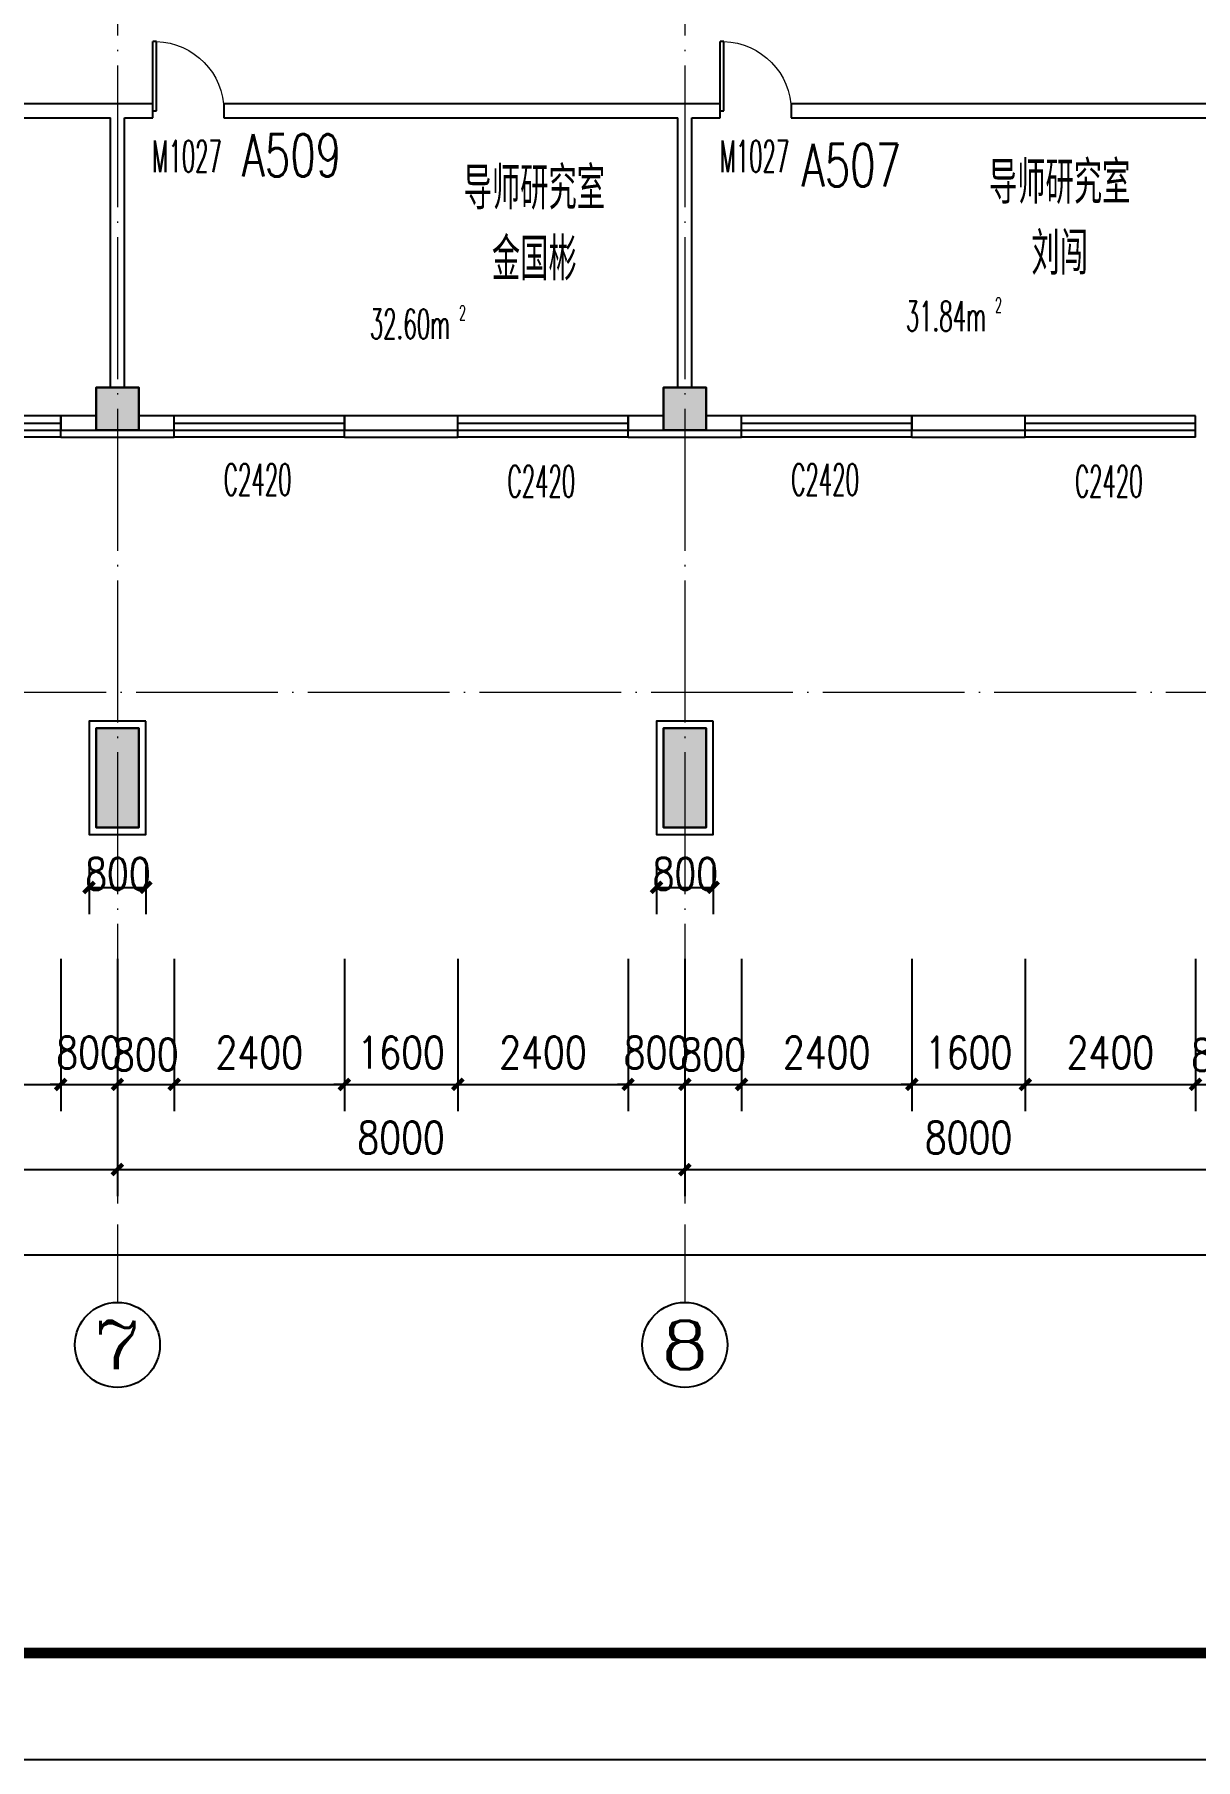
# Model space of a CAD drawing. Extents: x 1417642 to 3570900, y 124798 to 1191112.
# Drawn here: x 1484234 to 1500603, y 124798 to 149108 of the extents above; entities that cross this region are included whole.
import ezdxf
from ezdxf.enums import TextEntityAlignment as Align

# ---------------------------------------------------------------- set-up
doc = ezdxf.new("R2010")
doc.units = 0
doc.header["$LTSCALE"] = 1000
doc.header["$MEASUREMENT"] = 0
doc.linetypes.add('DOTE', pattern=[2.42, 2, -0.2, 0.02, -0.2])
doc.layers.get('0').update_dxf_attribs({"linetype": 'CONTINUOUS'})
doc.layers.get('Defpoints').update_dxf_attribs({"linetype": 'CONTINUOUS'})
for name, color, linetype in [('AXIS', 3, 'CONTINUOUS'), ('AXIS_TEXT', 7, 'CONTINUOUS'), ('colu', 2, 'CONTINUOUS'), ('COLUMN', 9, 'CONTINUOUS'), ('DOTE', 1, 'DOTE'), ('PUB_DIM', 3, 'CONTINUOUS'), ('PUB_HATCH', 8, 'CONTINUOUS'), ('PUB_TEXT', 40, 'CONTINUOUS'), ('PUB_TITLE', 4, 'CONTINUOUS'), ('SPACE', 7, 'CONTINUOUS'), ('SURFACE', 6, 'CONTINUOUS'), ('tiaozheng', 20, 'CONTINUOUS'), ('WALL', 4, 'CONTINUOUS'), ('WINDOW', 2, 'CONTINUOUS'), ('WINDOW_TEXT', 7, 'CONTINUOUS'), ('填充', 252, 'CONTINUOUS'), ('柱填充 @ 1', 8, 'CONTINUOUS'), ('立面造型', 40, 'CONTINUOUS')]:
    doc.layers.add(name, color=color, linetype=linetype)
doc.styles.add('_TCH_AXIS', font='COMPLEX', dxfattribs={"bigfont": 'GBCBIG'})
doc.styles.add('_TCH_SPACE', font='ROMANS', dxfattribs={"width": 0.7, "height": 5, "bigfont": 'Z'})
doc.styles.add('_TCH_WINDOW', font='ROMANS.shx', dxfattribs={"width": 0.7, "height": 400, "bigfont": 'Z.shx'})
doc.styles.add('DIM_FONT', font='SIMPLEX.shx', dxfattribs={"width": 0.8})
doc.styles.add('Z', font='ROMANS', dxfattribs={"width": 0.7, "bigfont": 'Z'})
doc.dimstyles.new('DIMN150', dxfattribs={"dimscale": 1.5, "dimtxt": 300, "dimasz": 100, "dimexe": 250, "dimexo": 300, "dimgap": 150, "dimtad": 1, "dimdec": 0, "dimzin": 0, "dimdsep": 46, "dimtxsty": 'DIM_FONT', "dimblk": 'ARCHTICK', "dimcen": 0.09, "dimdle": 1.5, "dimclrt": 7, "dimazin": 2, "dimtfac": 1, "dimtdec": 0, "dimtix": 1, "dimtmove": 2, "dimatfit": 3, "dimldrblk": 'ARCHTICK', "dimfxl": 1, "dimtolj": 1, "dimtzin": 0, "dimarcsym": 0})

# ---------------------------------------------------------------- blocks, each defined once
blk = doc.blocks.new('5873')
at = {"layer": '柱填充 @ 1', "ltscale": 1000}
for points in [[(1549228, 698485), (1549828, 698485), (1549828, 697885), (1549228, 697885)], [(1557228, 698485), (1557828, 698485), (1557828, 697885), (1557228, 697885)], [(1549228, 693685), (1549828, 693685), (1549828, 692285), (1549228, 692285)], [(1557228, 693685), (1557828, 693685), (1557828, 692285), (1557228, 692285)]]:
    blk.add_hatch(color=256, dxfattribs=at).paths.add_polyline_path(points)
at = {"layer": 'colu', "ltscale": 1000}
for points in [[(1549228, 698485), (1549828, 698485), (1549828, 697885), (1549228, 697885)], [(1557228, 698485), (1557828, 698485), (1557828, 697885), (1557228, 697885)], [(1549228, 693685), (1549828, 693685), (1549828, 692285), (1549228, 692285)], [(1557228, 693685), (1557828, 693685), (1557828, 692285), (1557228, 692285)]]:
    blk.add_lwpolyline(points, close=True, dxfattribs=at)
blk = doc.blocks.new('_ArchTick')
at = {"color": 0, "linetype": 'ByBlock', "const_width": 0.4}
blk.add_lwpolyline([(-0.5, -0.5), (0.5, 0.5)], dxfattribs=at)
blk = doc.blocks.new('*D222')
at = {"layer": 'Defpoints', "color": 0}
for p in [(1485003, 137833), (1485803, 137833), (1485803, 137088)]:
    blk.add_point(p, dxfattribs=at)
at = {"layer": 'PUB_DIM', "color": 0, "lineweight": -2}
for p, q in [((1485003, 137383), (1485003, 136713)), ((1485803, 137383), (1485803, 136713)), ((1485001, 137088), (1485805, 137088))]:
    blk.add_line(p, q, dxfattribs=at)
at = {"layer": 'PUB_DIM', "color": 0, "lineweight": -2, "xscale": 150, "yscale": 150, "zscale": 150, "rotation": 180}
blk.add_blockref('_ArchTick', (1485003, 137088), dxfattribs=at)
at = {"layer": 'PUB_DIM', "color": 0, "lineweight": -2, "xscale": 150, "yscale": 150, "zscale": 150}
blk.add_blockref('_ArchTick', (1485803, 137088), dxfattribs=at)
at = {"layer": 'PUB_DIM', "color": 7, "insert": (1485410, 137279), "char_height": 450, "attachment_point": 5, "style": 'DIM_FONT'}
blk.add_mtext('\\A1;800', dxfattribs=at)
blk = doc.blocks.new('*D223')
at = {"layer": 'Defpoints', "color": 0}
for p in [(1493003, 137833), (1493803, 137833), (1493803, 137088)]:
    blk.add_point(p, dxfattribs=at)
at = {"layer": 'PUB_DIM', "color": 0, "lineweight": -2}
for p, q in [((1493003, 137383), (1493003, 136713)), ((1493803, 137383), (1493803, 136713)), ((1493001, 137088), (1493805, 137088))]:
    blk.add_line(p, q, dxfattribs=at)
at = {"layer": 'PUB_DIM', "color": 0, "lineweight": -2, "xscale": 150, "yscale": 150, "zscale": 150, "rotation": 180}
blk.add_blockref('_ArchTick', (1493003, 137088), dxfattribs=at)
at = {"layer": 'PUB_DIM', "color": 0, "lineweight": -2, "xscale": 150, "yscale": 150, "zscale": 150}
blk.add_blockref('_ArchTick', (1493803, 137088), dxfattribs=at)
at = {"layer": 'PUB_DIM', "color": 7, "insert": (1493410, 137279), "char_height": 450, "attachment_point": 5, "style": 'DIM_FONT'}
blk.add_mtext('\\A1;800', dxfattribs=at)
blk = doc.blocks.new('*D278')
at = {"layer": 'AXIS', "color": 0, "lineweight": -2}
for p, q in [((1439803, 134434), (1439803, 131537)), ((1588603, 134434), (1588603, 131537)), ((1439801, 131912), (1588605, 131912))]:
    blk.add_line(p, q, dxfattribs=at)
at = {"layer": 'Defpoints', "color": 0}
for p in [(1439803, 134884), (1588603, 134884), (1588603, 131912)]:
    blk.add_point(p, dxfattribs=at)
at = {"layer": 'AXIS', "color": 0, "lineweight": -2, "xscale": 150, "yscale": 150, "zscale": 150, "rotation": 180}
blk.add_blockref('_ArchTick', (1439803, 131912), dxfattribs=at)
at = {"layer": 'AXIS', "color": 0, "lineweight": -2, "xscale": 150, "yscale": 150, "zscale": 150}
blk.add_blockref('_ArchTick', (1588603, 131912), dxfattribs=at)
at = {"layer": 'AXIS', "color": 7, "insert": (1514203, 132362), "char_height": 450, "attachment_point": 5, "style": 'DIM_FONT'}
blk.add_mtext('\\A1;148800', dxfattribs=at)
blk = doc.blocks.new('*D284')
at = {"layer": 'AXIS', "color": 0, "lineweight": -2}
for p, q in [((1477403, 135418), (1477403, 132737)), ((1485403, 135418), (1485403, 132737)), ((1477401, 133112), (1485405, 133112))]:
    blk.add_line(p, q, dxfattribs=at)
at = {"layer": 'Defpoints', "color": 0}
for p in [(1477403, 135868), (1485403, 135868), (1485403, 133112)]:
    blk.add_point(p, dxfattribs=at)
at = {"layer": 'AXIS', "color": 0, "lineweight": -2, "xscale": 150, "yscale": 150, "zscale": 150, "rotation": 180}
blk.add_blockref('_ArchTick', (1477403, 133112), dxfattribs=at)
at = {"layer": 'AXIS', "color": 0, "lineweight": -2, "xscale": 150, "yscale": 150, "zscale": 150}
blk.add_blockref('_ArchTick', (1485403, 133112), dxfattribs=at)
at = {"layer": 'AXIS', "color": 7, "insert": (1481403, 133562), "char_height": 450, "attachment_point": 5, "style": 'DIM_FONT'}
blk.add_mtext('\\A1;8000', dxfattribs=at)
blk = doc.blocks.new('*D285')
at = {"layer": 'AXIS', "color": 0, "lineweight": -2}
for p, q in [((1485403, 135418), (1485403, 132737)), ((1493403, 135418), (1493403, 132737)), ((1485401, 133112), (1493405, 133112))]:
    blk.add_line(p, q, dxfattribs=at)
at = {"layer": 'Defpoints', "color": 0}
for p in [(1485403, 135868), (1493403, 135868), (1493403, 133112)]:
    blk.add_point(p, dxfattribs=at)
at = {"layer": 'AXIS', "color": 0, "lineweight": -2, "xscale": 150, "yscale": 150, "zscale": 150, "rotation": 180}
blk.add_blockref('_ArchTick', (1485403, 133112), dxfattribs=at)
at = {"layer": 'AXIS', "color": 0, "lineweight": -2, "xscale": 150, "yscale": 150, "zscale": 150}
blk.add_blockref('_ArchTick', (1493403, 133112), dxfattribs=at)
at = {"layer": 'AXIS', "color": 7, "insert": (1489403, 133562), "char_height": 450, "attachment_point": 5, "style": 'DIM_FONT'}
blk.add_mtext('\\A1;8000', dxfattribs=at)
blk = doc.blocks.new('*D286')
at = {"layer": 'AXIS', "color": 0, "lineweight": -2}
for p, q in [((1493403, 135418), (1493403, 132737)), ((1501403, 135418), (1501403, 132737)), ((1493401, 133112), (1501405, 133112))]:
    blk.add_line(p, q, dxfattribs=at)
at = {"layer": 'Defpoints', "color": 0}
for p in [(1493403, 135868), (1501403, 135868), (1501403, 133112)]:
    blk.add_point(p, dxfattribs=at)
at = {"layer": 'AXIS', "color": 0, "lineweight": -2, "xscale": 150, "yscale": 150, "zscale": 150, "rotation": 180}
blk.add_blockref('_ArchTick', (1493403, 133112), dxfattribs=at)
at = {"layer": 'AXIS', "color": 0, "lineweight": -2, "xscale": 150, "yscale": 150, "zscale": 150}
blk.add_blockref('_ArchTick', (1501403, 133112), dxfattribs=at)
at = {"layer": 'AXIS', "color": 7, "insert": (1497403, 133562), "char_height": 450, "attachment_point": 5, "style": 'DIM_FONT'}
blk.add_mtext('\\A1;8000', dxfattribs=at)
blk = doc.blocks.new('*D631')
at = {"layer": 'Defpoints', "color": 0}
for p in [(1482203, 136532), (1484603, 136532), (1484603, 134312)]:
    blk.add_point(p, dxfattribs=at)
at = {"layer": 'PUB_DIM', "color": 0, "lineweight": -2}
for p, q in [((1482203, 136082), (1482203, 133937)), ((1484603, 136082), (1484603, 133937)), ((1482201, 134312), (1484605, 134312))]:
    blk.add_line(p, q, dxfattribs=at)
at = {"layer": 'PUB_DIM', "color": 0, "lineweight": -2, "xscale": 150, "yscale": 150, "zscale": 150, "rotation": 180}
blk.add_blockref('_ArchTick', (1482203, 134312), dxfattribs=at)
at = {"layer": 'PUB_DIM', "color": 0, "lineweight": -2, "xscale": 150, "yscale": 150, "zscale": 150}
blk.add_blockref('_ArchTick', (1484603, 134312), dxfattribs=at)
at = {"layer": 'PUB_DIM', "color": 7, "insert": (1483403, 134762), "char_height": 450, "attachment_point": 5, "style": 'DIM_FONT'}
blk.add_mtext('\\A1;2400', dxfattribs=at)
blk = doc.blocks.new('*D632')
at = {"layer": 'Defpoints', "color": 0}
for p in [(1484603, 136532), (1485403, 136532), (1485403, 134312)]:
    blk.add_point(p, dxfattribs=at)
at = {"layer": 'PUB_DIM', "color": 0, "lineweight": -2}
for p, q in [((1484603, 136082), (1484603, 133937)), ((1485403, 136082), (1485403, 133937)), ((1484603, 134312), (1484453, 134312)), ((1484603, 134312), (1485403, 134312)), ((1485403, 134312), (1485553, 134312))]:
    blk.add_line(p, q, dxfattribs=at)
at = {"layer": 'PUB_DIM', "color": 0, "lineweight": -2, "xscale": 150, "yscale": 150, "zscale": 150}
blk.add_blockref('_ArchTick', (1484603, 134312), dxfattribs=at)
at = {"layer": 'PUB_DIM', "color": 0, "lineweight": -2, "xscale": 150, "yscale": 150, "zscale": 150, "rotation": 180}
blk.add_blockref('_ArchTick', (1485403, 134312), dxfattribs=at)
at = {"layer": 'PUB_DIM', "color": 7, "insert": (1485003, 134762), "char_height": 450, "attachment_point": 5, "style": 'DIM_FONT'}
blk.add_mtext('\\A1;800', dxfattribs=at)
blk = doc.blocks.new('*D633')
at = {"layer": 'Defpoints', "color": 0}
for p in [(1485403, 136532), (1486203, 136532), (1486203, 134312)]:
    blk.add_point(p, dxfattribs=at)
at = {"layer": 'PUB_DIM', "color": 0, "lineweight": -2}
for p, q in [((1485403, 136082), (1485403, 133937)), ((1486203, 136082), (1486203, 133937)), ((1485401, 134312), (1486205, 134312))]:
    blk.add_line(p, q, dxfattribs=at)
at = {"layer": 'PUB_DIM', "color": 0, "lineweight": -2, "xscale": 150, "yscale": 150, "zscale": 150, "rotation": 180}
blk.add_blockref('_ArchTick', (1485403, 134312), dxfattribs=at)
at = {"layer": 'PUB_DIM', "color": 0, "lineweight": -2, "xscale": 150, "yscale": 150, "zscale": 150}
blk.add_blockref('_ArchTick', (1486203, 134312), dxfattribs=at)
at = {"layer": 'PUB_DIM', "color": 7, "insert": (1485803, 134733), "char_height": 450, "attachment_point": 5, "style": 'DIM_FONT'}
blk.add_mtext('\\A1;800', dxfattribs=at)
blk = doc.blocks.new('*D634')
at = {"layer": 'Defpoints', "color": 0}
for p in [(1486203, 136532), (1488603, 136532), (1488603, 134312)]:
    blk.add_point(p, dxfattribs=at)
at = {"layer": 'PUB_DIM', "color": 0, "lineweight": -2}
for p, q in [((1486203, 136082), (1486203, 133937)), ((1488603, 136082), (1488603, 133937)), ((1486201, 134312), (1488605, 134312))]:
    blk.add_line(p, q, dxfattribs=at)
at = {"layer": 'PUB_DIM', "color": 0, "lineweight": -2, "xscale": 150, "yscale": 150, "zscale": 150, "rotation": 180}
blk.add_blockref('_ArchTick', (1486203, 134312), dxfattribs=at)
at = {"layer": 'PUB_DIM', "color": 0, "lineweight": -2, "xscale": 150, "yscale": 150, "zscale": 150}
blk.add_blockref('_ArchTick', (1488603, 134312), dxfattribs=at)
at = {"layer": 'PUB_DIM', "color": 7, "insert": (1487403, 134762), "char_height": 450, "attachment_point": 5, "style": 'DIM_FONT'}
blk.add_mtext('\\A1;2400', dxfattribs=at)
blk = doc.blocks.new('*D635')
at = {"layer": 'Defpoints', "color": 0}
for p in [(1488603, 136532), (1490203, 136532), (1490203, 134312)]:
    blk.add_point(p, dxfattribs=at)
at = {"layer": 'PUB_DIM', "color": 0, "lineweight": -2}
for p, q in [((1488603, 136082), (1488603, 133937)), ((1490203, 136082), (1490203, 133937)), ((1488603, 134312), (1488453, 134312)), ((1488603, 134312), (1490203, 134312)), ((1490203, 134312), (1490353, 134312))]:
    blk.add_line(p, q, dxfattribs=at)
at = {"layer": 'PUB_DIM', "color": 0, "lineweight": -2, "xscale": 150, "yscale": 150, "zscale": 150}
blk.add_blockref('_ArchTick', (1488603, 134312), dxfattribs=at)
at = {"layer": 'PUB_DIM', "color": 0, "lineweight": -2, "xscale": 150, "yscale": 150, "zscale": 150, "rotation": 180}
blk.add_blockref('_ArchTick', (1490203, 134312), dxfattribs=at)
at = {"layer": 'PUB_DIM', "color": 7, "insert": (1489403, 134762), "char_height": 450, "attachment_point": 5, "style": 'DIM_FONT'}
blk.add_mtext('\\A1;1600', dxfattribs=at)
blk = doc.blocks.new('*D636')
at = {"layer": 'Defpoints', "color": 0}
for p in [(1490203, 136532), (1492603, 136532), (1492603, 134312)]:
    blk.add_point(p, dxfattribs=at)
at = {"layer": 'PUB_DIM', "color": 0, "lineweight": -2}
for p, q in [((1490203, 136082), (1490203, 133937)), ((1492603, 136082), (1492603, 133937)), ((1490201, 134312), (1492605, 134312))]:
    blk.add_line(p, q, dxfattribs=at)
at = {"layer": 'PUB_DIM', "color": 0, "lineweight": -2, "xscale": 150, "yscale": 150, "zscale": 150, "rotation": 180}
blk.add_blockref('_ArchTick', (1490203, 134312), dxfattribs=at)
at = {"layer": 'PUB_DIM', "color": 0, "lineweight": -2, "xscale": 150, "yscale": 150, "zscale": 150}
blk.add_blockref('_ArchTick', (1492603, 134312), dxfattribs=at)
at = {"layer": 'PUB_DIM', "color": 7, "insert": (1491403, 134762), "char_height": 450, "attachment_point": 5, "style": 'DIM_FONT'}
blk.add_mtext('\\A1;2400', dxfattribs=at)
blk = doc.blocks.new('*D637')
at = {"layer": 'Defpoints', "color": 0}
for p in [(1492603, 136532), (1493403, 136532), (1493403, 134312)]:
    blk.add_point(p, dxfattribs=at)
at = {"layer": 'PUB_DIM', "color": 0, "lineweight": -2}
for p, q in [((1492603, 136082), (1492603, 133937)), ((1493403, 136082), (1493403, 133937)), ((1492603, 134312), (1492453, 134312)), ((1492603, 134312), (1493403, 134312)), ((1493403, 134312), (1493553, 134312))]:
    blk.add_line(p, q, dxfattribs=at)
at = {"layer": 'PUB_DIM', "color": 0, "lineweight": -2, "xscale": 150, "yscale": 150, "zscale": 150}
blk.add_blockref('_ArchTick', (1492603, 134312), dxfattribs=at)
at = {"layer": 'PUB_DIM', "color": 0, "lineweight": -2, "xscale": 150, "yscale": 150, "zscale": 150, "rotation": 180}
blk.add_blockref('_ArchTick', (1493403, 134312), dxfattribs=at)
at = {"layer": 'PUB_DIM', "color": 7, "insert": (1493003, 134762), "char_height": 450, "attachment_point": 5, "style": 'DIM_FONT'}
blk.add_mtext('\\A1;800', dxfattribs=at)
blk = doc.blocks.new('*D638')
at = {"layer": 'Defpoints', "color": 0}
for p in [(1493403, 136532), (1494203, 136532), (1494203, 134312)]:
    blk.add_point(p, dxfattribs=at)
at = {"layer": 'PUB_DIM', "color": 0, "lineweight": -2}
for p, q in [((1493403, 136082), (1493403, 133937)), ((1494203, 136082), (1494203, 133937)), ((1493401, 134312), (1494205, 134312))]:
    blk.add_line(p, q, dxfattribs=at)
at = {"layer": 'PUB_DIM', "color": 0, "lineweight": -2, "xscale": 150, "yscale": 150, "zscale": 150, "rotation": 180}
blk.add_blockref('_ArchTick', (1493403, 134312), dxfattribs=at)
at = {"layer": 'PUB_DIM', "color": 0, "lineweight": -2, "xscale": 150, "yscale": 150, "zscale": 150}
blk.add_blockref('_ArchTick', (1494203, 134312), dxfattribs=at)
at = {"layer": 'PUB_DIM', "color": 7, "insert": (1493803, 134732), "char_height": 450, "attachment_point": 5, "style": 'DIM_FONT'}
blk.add_mtext('\\A1;800', dxfattribs=at)
blk = doc.blocks.new('*D639')
at = {"layer": 'Defpoints', "color": 0}
for p in [(1494203, 136532), (1496603, 136532), (1496603, 134312)]:
    blk.add_point(p, dxfattribs=at)
at = {"layer": 'PUB_DIM', "color": 0, "lineweight": -2}
for p, q in [((1494203, 136082), (1494203, 133937)), ((1496603, 136082), (1496603, 133937)), ((1494201, 134312), (1496605, 134312))]:
    blk.add_line(p, q, dxfattribs=at)
at = {"layer": 'PUB_DIM', "color": 0, "lineweight": -2, "xscale": 150, "yscale": 150, "zscale": 150, "rotation": 180}
blk.add_blockref('_ArchTick', (1494203, 134312), dxfattribs=at)
at = {"layer": 'PUB_DIM', "color": 0, "lineweight": -2, "xscale": 150, "yscale": 150, "zscale": 150}
blk.add_blockref('_ArchTick', (1496603, 134312), dxfattribs=at)
at = {"layer": 'PUB_DIM', "color": 7, "insert": (1495403, 134762), "char_height": 450, "attachment_point": 5, "style": 'DIM_FONT'}
blk.add_mtext('\\A1;2400', dxfattribs=at)
blk = doc.blocks.new('*D640')
at = {"layer": 'Defpoints', "color": 0}
for p in [(1496603, 136532), (1498203, 136532), (1498203, 134312)]:
    blk.add_point(p, dxfattribs=at)
at = {"layer": 'PUB_DIM', "color": 0, "lineweight": -2}
for p, q in [((1496603, 136082), (1496603, 133937)), ((1498203, 136082), (1498203, 133937)), ((1496603, 134312), (1496453, 134312)), ((1496603, 134312), (1498203, 134312)), ((1498203, 134312), (1498353, 134312))]:
    blk.add_line(p, q, dxfattribs=at)
at = {"layer": 'PUB_DIM', "color": 0, "lineweight": -2, "xscale": 150, "yscale": 150, "zscale": 150}
blk.add_blockref('_ArchTick', (1496603, 134312), dxfattribs=at)
at = {"layer": 'PUB_DIM', "color": 0, "lineweight": -2, "xscale": 150, "yscale": 150, "zscale": 150, "rotation": 180}
blk.add_blockref('_ArchTick', (1498203, 134312), dxfattribs=at)
at = {"layer": 'PUB_DIM', "color": 7, "insert": (1497403, 134762), "char_height": 450, "attachment_point": 5, "style": 'DIM_FONT'}
blk.add_mtext('\\A1;1600', dxfattribs=at)
blk = doc.blocks.new('*D641')
at = {"layer": 'Defpoints', "color": 0}
for p in [(1498203, 136532), (1500603, 136532), (1500603, 134312)]:
    blk.add_point(p, dxfattribs=at)
at = {"layer": 'PUB_DIM', "color": 0, "lineweight": -2}
for p, q in [((1498203, 136082), (1498203, 133937)), ((1500603, 136082), (1500603, 133937)), ((1498201, 134312), (1500605, 134312))]:
    blk.add_line(p, q, dxfattribs=at)
at = {"layer": 'PUB_DIM', "color": 0, "lineweight": -2, "xscale": 150, "yscale": 150, "zscale": 150, "rotation": 180}
blk.add_blockref('_ArchTick', (1498203, 134312), dxfattribs=at)
at = {"layer": 'PUB_DIM', "color": 0, "lineweight": -2, "xscale": 150, "yscale": 150, "zscale": 150}
blk.add_blockref('_ArchTick', (1500603, 134312), dxfattribs=at)
at = {"layer": 'PUB_DIM', "color": 7, "insert": (1499403, 134762), "char_height": 450, "attachment_point": 5, "style": 'DIM_FONT'}
blk.add_mtext('\\A1;2400', dxfattribs=at)
blk = doc.blocks.new('*D642')
at = {"layer": 'Defpoints', "color": 0}
for p in [(1500603, 136532), (1501403, 136532), (1501403, 134312)]:
    blk.add_point(p, dxfattribs=at)
at = {"layer": 'PUB_DIM', "color": 0, "lineweight": -2}
for p, q in [((1500603, 136082), (1500603, 133937)), ((1501403, 136082), (1501403, 133937)), ((1500601, 134312), (1501405, 134312))]:
    blk.add_line(p, q, dxfattribs=at)
at = {"layer": 'PUB_DIM', "color": 0, "lineweight": -2, "xscale": 150, "yscale": 150, "zscale": 150, "rotation": 180}
blk.add_blockref('_ArchTick', (1500603, 134312), dxfattribs=at)
at = {"layer": 'PUB_DIM', "color": 0, "lineweight": -2, "xscale": 150, "yscale": 150, "zscale": 150}
blk.add_blockref('_ArchTick', (1501403, 134312), dxfattribs=at)
at = {"layer": 'PUB_DIM', "color": 7, "insert": (1501003, 134727), "char_height": 450, "attachment_point": 5, "style": 'DIM_FONT'}
blk.add_mtext('\\A1;800', dxfattribs=at)
blk = doc.blocks.new('_FZH')
blk.add_lwpolyline([(-0.5, -0.5), (0.5, -0.5), (0.5, 0.5), (-0.5, 0.5)], close=True)
at = {"layer": 'PUB_HATCH'}
blk.add_solid([(-0.5, -0.5), (0.5, -0.5), (-0.5, 0.5), (0.5, 0.5)], dxfattribs=at)
blk = doc.blocks.new('$TCHSYS$WIN2D')
for p, q in [((-0.5, 0.5), (0.5, 0.5)), ((-0.5, 0.5), (-0.5, -0.5)), ((0.5, 0.5), (0.5, -0.5)), ((0.5, 0.167), (-0.5, 0.167)), ((0.5, -0.167), (-0.5, -0.167)), ((-0.5, -0.5), (0.5, -0.5))]:
    blk.add_line(p, q)
blk = doc.blocks.new('$DorLib2D$00000001')
for p, q in [((0.45, 0.975), (0.5, 0.975)), ((0.45, 0), (0.45, 0.975)), ((0.5, 0), (0.5, 0.975)), ((0.5, 0), (0.45, 0))]:
    blk.add_line(p, q)
at = {"lineweight": 13}
blk.add_arc((0.475, 0), 0.975, 91.4693, 180, dxfattribs=at)

msp = doc.modelspace()

# ---------------------------------------------------------------- linework, layer by layer
at = {"layer": 'AXIS', "lineweight": 0}
for p, q in [((1485403.1, 132337), (1485403.1, 131240.5)), ((1493403.1, 132337), (1493403.1, 131240.5))]:
    msp.add_line(p, q, dxfattribs=at)
at = {"layer": 'AXIS'}
for centre in [(1485403.1, 130640.5), (1493403.1, 130640.5)]:
    msp.add_circle(centre, 600, dxfattribs=at)
at = {"layer": 'DOTE', "lineweight": 0}
for points in [[(1485403.1, 168032.7), (1485403.1, 132632.2)], [(1493403.1, 168032.7), (1493403.1, 132632.2)], [(1596566.6, 139832.7), (1432076.7, 139832.7)]]:
    msp.add_lwpolyline(points, dxfattribs=at)
at = {"layer": 'PUB_TITLE'}
msp.add_lwpolyline([(1417642.3, 124798.4), (1618342.3, 124798.4), (1618342.3, 250948.4), (1417642.3, 250948.4)], close=True, dxfattribs=at)
at = {"layer": 'PUB_TITLE', "const_width": 150}
msp.add_lwpolyline([(1421392.3, 126298.4), (1616842.3, 126298.4), (1616842.3, 249448.4), (1421392.3, 249448.4)], close=True, dxfattribs=at)
at = {"layer": 'SURFACE'}
for p, q in [((1484603.1, 143432.7), (1484603.1, 143532.7)), ((1484603.1, 143432.7), (1485403.1, 143432.7)), ((1485403.1, 143432.7), (1486203.1, 143432.7)), ((1486203.1, 143432.7), (1486203.1, 143532.7)), ((1488603.1, 143432.7), (1488603.1, 143532.7)), ((1488603.1, 143432.7), (1490203.1, 143432.7)), ((1490203.1, 143432.7), (1490203.1, 143532.7)), ((1492603.1, 143432.7), (1492603.1, 143532.7)), ((1492603.1, 143432.7), (1493403.1, 143432.7)), ((1493403.1, 143432.7), (1494203.1, 143432.7)), ((1494203.1, 143432.7), (1494203.1, 143532.7)), ((1496603.1, 143432.7), (1496603.1, 143532.7)), ((1496603.1, 143432.7), (1498203.1, 143432.7)), ((1498203.1, 143432.7), (1498203.1, 143532.7))]:
    msp.add_line(p, q, dxfattribs=at)
at = {"layer": 'WALL'}
for p, q in [((1485403.1, 148132.7), (1478903.3, 148132.7)), ((1485903.3, 148132.7), (1485403.1, 148132.7)), ((1485903.3, 147932.7), (1485903.3, 148132.7)), ((1493403.1, 148132.7), (1486903.3, 148132.7)), ((1486903.3, 148132.7), (1486903.3, 147932.7)), ((1493903.3, 148132.7), (1493403.1, 148132.7)), ((1493903.3, 147932.7), (1493903.3, 148132.7)), ((1501103.1, 148132.7), (1494903.3, 148132.7)), ((1494903.3, 148132.7), (1494903.3, 147932.7)), ((1478903.3, 147932.7), (1485303.1, 147932.7)), ((1485303.1, 144132.7), (1485303.1, 147932.7)), ((1485503.1, 144132.7), (1485503.1, 147932.7)), ((1485503.1, 147932.7), (1485903.3, 147932.7)), ((1486903.3, 147932.7), (1493303.1, 147932.7)), ((1493303.1, 144132.7), (1493303.1, 147932.7)), ((1493503.1, 144132.7), (1493503.1, 147932.7)), ((1493503.1, 147932.7), (1493903.3, 147932.7)), ((1494903.3, 147932.7), (1501103.1, 147932.7)), ((1485103.1, 143732.7), (1484603.1, 143732.7)), ((1484603.1, 143732.7), (1484603.1, 143532.7)), ((1486203.1, 143732.7), (1485703.1, 143732.7)), ((1486203.1, 143532.7), (1486203.1, 143732.7)), ((1490203.1, 143732.7), (1488603.1, 143732.7)), ((1488603.1, 143732.7), (1488603.1, 143532.7)), ((1490203.1, 143532.7), (1490203.1, 143732.7)), ((1493103.1, 143732.7), (1492603.1, 143732.7)), ((1492603.1, 143732.7), (1492603.1, 143532.7)), ((1494203.1, 143732.7), (1493703.1, 143732.7)), ((1494203.1, 143532.7), (1494203.1, 143732.7)), ((1498203.1, 143732.7), (1496603.1, 143732.7)), ((1496603.1, 143732.7), (1496603.1, 143532.7)), ((1498203.1, 143532.7), (1498203.1, 143732.7)), ((1484603.1, 143532.7), (1485103.1, 143532.7)), ((1485703.1, 143532.7), (1486203.1, 143532.7)), ((1488603.1, 143532.7), (1490203.1, 143532.7)), ((1492603.1, 143532.7), (1493103.1, 143532.7)), ((1493703.1, 143532.7), (1494203.1, 143532.7)), ((1496603.1, 143532.7), (1498203.1, 143532.7))]:
    msp.add_line(p, q, dxfattribs=at)
at = {"layer": '立面造型'}
for points in [[(1485803.1, 139432.7), (1485003.1, 139432.7), (1485003.1, 137832.7), (1485803.1, 137832.7)], [(1493803.1, 139432.7), (1493003.1, 139432.7), (1493003.1, 137832.7), (1493803.1, 137832.7)]]:
    msp.add_lwpolyline(points, close=True, dxfattribs=at)

# ---------------------------------------------------------------- block references
at = {"layer": 'COLUMN', "lineweight": 0, "xscale": 600}
for p, yscale, zscale in [((1485403.1, 143832.7), 600, 600), ((1493403.1, 143832.7), 600, 600), ((1485403.1, 138632.7), 1400, 1400), ((1493403.1, 138632.7), 1400, 1400)]:
    msp.add_blockref('_FZH', p, dxfattribs=dict(at, yscale=yscale, zscale=zscale))
at = {"layer": 'tiaozheng'}
msp.add_blockref('5873', (-64124.5, -554352.7), dxfattribs=at)
at = {"layer": 'WINDOW', "lineweight": 0}
ref = msp.add_blockref('$DorLib2D$00000001', (1486403.3, 148032.7), dxfattribs=dict(at, xscale=-1000, yscale=1000, zscale=-1000))
ref.add_attrib('A', 'M1027', (1485894, 147167.8), dxfattribs={"layer": 'WINDOW_TEXT', "lineweight": 0, "height": 446.25, "style": '_TCH_WINDOW', "width": 0.494118})
ref = msp.add_blockref('$DorLib2D$00000001', (1494403.3, 148032.7), dxfattribs=dict(at, xscale=-1000, yscale=1000, zscale=-1000))
ref.add_attrib('A', 'M1027', (1493894, 147167.8), dxfattribs={"layer": 'WINDOW_TEXT', "lineweight": 0, "height": 446.25, "style": '_TCH_WINDOW', "width": 0.494118})
at = {"layer": 'WINDOW', "color": 2}
ref = msp.add_blockref('$TCHSYS$WIN2D', (1483403.1, 143582.7), dxfattribs=dict(at, xscale=-2400, yscale=-300, zscale=-2400))
ref.add_attrib('A', 'C2420', (1482904.3, 142611.4), dxfattribs={"layer": 'WINDOW_TEXT', "color": 2, "height": 446.25, "style": '_TCH_WINDOW', "width": 0.494118})
ref = msp.add_blockref('$TCHSYS$WIN2D', (1487403.1, 143582.7), dxfattribs=dict(at, xscale=-2400, yscale=-300, zscale=-2400))
ref.add_attrib('A', 'C2420', (1486904.3, 142611.9), dxfattribs={"layer": 'WINDOW_TEXT', "color": 2, "height": 446.25, "style": '_TCH_WINDOW', "width": 0.494118})
ref = msp.add_blockref('$TCHSYS$WIN2D', (1491403.1, 143582.7), dxfattribs=dict(at, xscale=-2400, yscale=-300, zscale=-2400))
ref.add_attrib('A', 'C2420', (1490904.3, 142586.8), dxfattribs={"layer": 'WINDOW_TEXT', "color": 2, "height": 446.25, "style": '_TCH_WINDOW', "width": 0.494118})
ref = msp.add_blockref('$TCHSYS$WIN2D', (1495403.1, 143582.7), dxfattribs=dict(at, xscale=-2400, yscale=-300, zscale=-2400))
ref.add_attrib('A', 'C2420', (1494904.3, 142611.9), dxfattribs={"layer": 'WINDOW_TEXT', "color": 2, "height": 446.25, "style": '_TCH_WINDOW', "width": 0.494118})
ref = msp.add_blockref('$TCHSYS$WIN2D', (1499403.1, 143582.7), dxfattribs=dict(at, xscale=-2400, yscale=-300, zscale=-2400))
ref.add_attrib('A', 'C2420', (1498904.3, 142586.9), dxfattribs={"layer": 'WINDOW_TEXT', "color": 2, "height": 446.25, "style": '_TCH_WINDOW', "width": 0.494118})

# ---------------------------------------------------------------- texts
at = {"layer": 'AXIS_TEXT', "style": '_TCH_AXIS', "width": 1.5}
for s, p, p2 in [('7', (1485063.7, 130301.1), (1485742.5, 130301.1)), ('8', (1493063.7, 130301.1), (1493742.5, 130301.1))]:
    msp.add_text(s, height=678.8, dxfattribs=at).set_placement(p, p2, align=Align.FIT)
at = {"layer": 'PUB_TEXT', "color": 1, "lineweight": 60, "style": 'Z', "width": 0.7}
for s, p in [('A509', (1487156.1, 147105.5)), ('A507', (1495050, 146965.3))]:
    msp.add_text(s, height=600, dxfattribs=at).set_placement(p)
at = {"layer": 'SPACE', "style": '_TCH_SPACE', "width": 0.525}
for s, height, p in [('2', 210, (1497778, 145190.7)), ('32.60m', 420, (1488961.4, 144817.8)), ('2', 210, (1490221.4, 145080.3)), ('31.84m', 420, (1496518, 144928.2))]:
    msp.add_text(s, height=height, dxfattribs=at).set_placement(p)
at = {"layer": '填充', "char_height": 600, "width": 2747.49, "attachment_point": 2, "style": '_TCH_WINDOW'}
for s, insert in [('{\\C2;导师研究室\\P刘闯}', (1498687.5, 147321.5)), ('{\\C2;导师研究室\\P金国彬}', (1491281.2, 147242))]:
    msp.add_mtext(s, dxfattribs=dict(at, insert=insert))

# ---------------------------------------------------------------- dimensions: what is measured, and where the dimension line sits
at = {"layer": 'AXIS'}
for p1, p2, distance, picture, middle in [((1477403.1, 135868.1), (1485403.1, 135868.1), -2756.1, '*D284', (1481403.1, 133562)), ((1485403.1, 135868.1), (1493403.1, 135868.1), -2756.1, '*D285', (1489403.1, 133562)), ((1493403.1, 135868.1), (1501403.1, 135868.1), -2756.1, '*D286', (1497403.1, 133562)), ((1439803.1, 134884.2), (1588603.1, 134884.2), -2972.2, '*D278', (1514203.1, 132362))]:
    dim = msp.add_aligned_dim(p1=p1, p2=p2, distance=distance, dimstyle='DIMN150', dxfattribs=at)
    dim.commit()
    dim.dimension.update_dxf_attribs({"geometry": picture, "text_midpoint": middle})
at = {"layer": 'PUB_DIM'}
for base, p1, p2, angle, picture, middle in [((1485803.1, 137088.3), (1485003.1, 137832.7), (1485803.1, 137832.7), 0, '*D222', (1485409.7, 137279.5)), ((1493803.1, 137088.3), (1493003.1, 137832.7), (1493803.1, 137832.7), 0, '*D223', (1493409.7, 137279.5)), ((1486203.1, 134312), (1485403.1, 136532), (1486203.1, 136532), 360, '*D633', (1485803.1, 134732.9)), ((1494203.1, 134312), (1493403.1, 136532), (1494203.1, 136532), 360, '*D638', (1493803.1, 134731.7)), ((1501403.1, 134312), (1500603.1, 136532), (1501403.1, 136532), 360, '*D642', (1501003.1, 134727.4))]:
    dim = msp.add_linear_dim(base=base, p1=p1, p2=p2, angle=angle, dimstyle='DIMN150', dxfattribs=at)
    dim.commit()
    dim.dimension.update_dxf_attribs({"geometry": picture, "text_midpoint": middle, "dimtype": 129})
for p1, p2, picture, middle in [((1482203.1, 136532), (1484603.1, 136532), '*D631', (1483403.1, 134762)), ((1484603.1, 136532), (1485403.1, 136532), '*D632', (1485003.1, 134762)), ((1486203.1, 136532), (1488603.1, 136532), '*D634', (1487403.1, 134762)), ((1488603.1, 136532), (1490203.1, 136532), '*D635', (1489403.1, 134762)), ((1490203.1, 136532), (1492603.1, 136532), '*D636', (1491403.1, 134762)), ((1492603.1, 136532), (1493403.1, 136532), '*D637', (1493003.1, 134762)), ((1494203.1, 136532), (1496603.1, 136532), '*D639', (1495403.1, 134762)), ((1496603.1, 136532), (1498203.1, 136532), '*D640', (1497403.1, 134762)), ((1498203.1, 136532), (1500603.1, 136532), '*D641', (1499403.1, 134762))]:
    dim = msp.add_aligned_dim(p1=p1, p2=p2, distance=-2220, dimstyle='DIMN150', dxfattribs=at)
    dim.commit()
    dim.dimension.update_dxf_attribs({"geometry": picture, "text_midpoint": middle})

doc.saveas('drawing.dxf')
